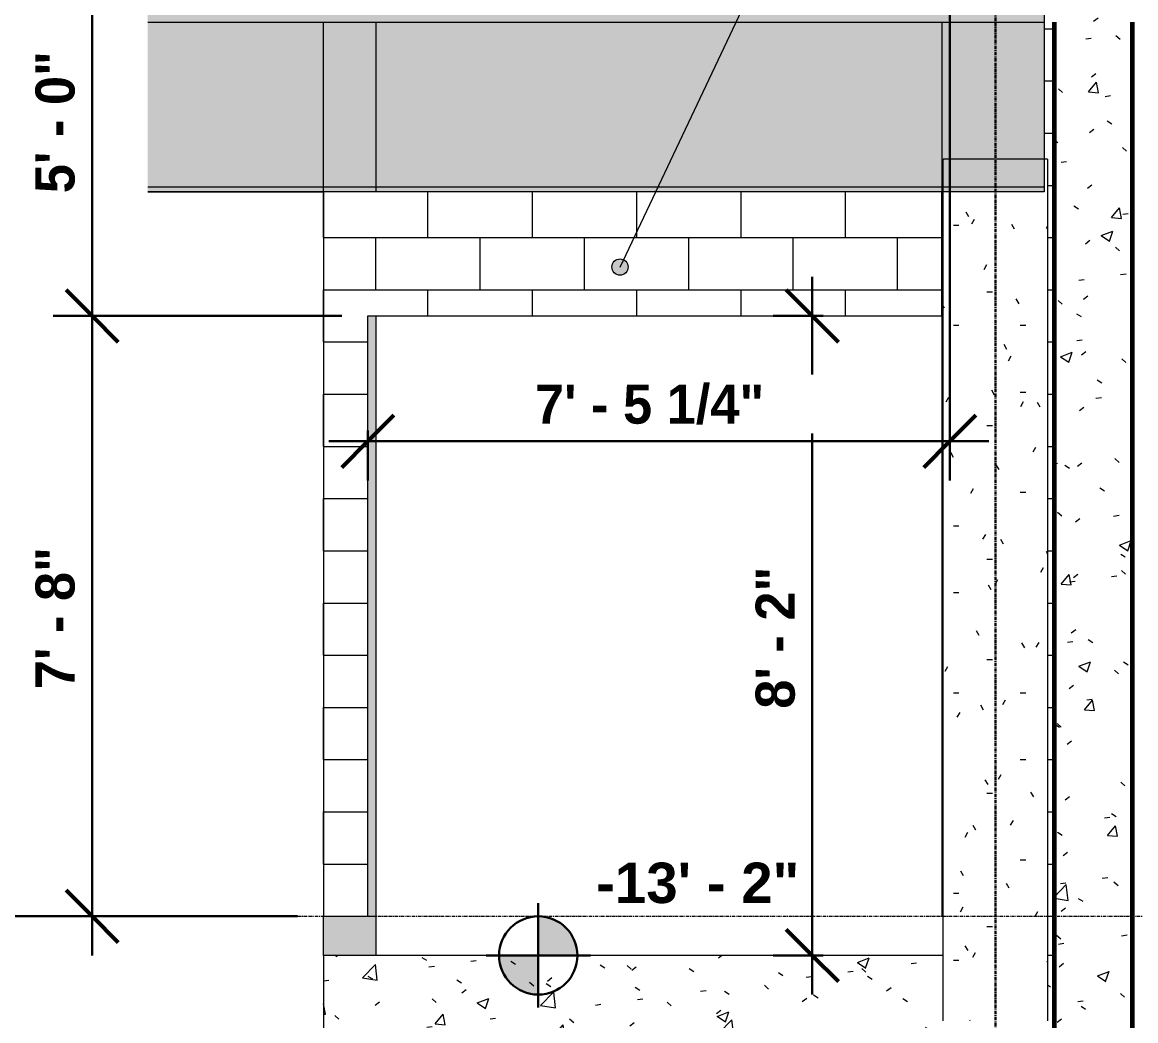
# Model space of a CAD drawing. Header units: inches. Extents: x 2619 to 6090, y -258 to 503.
# Drawn here: x 4123 to 4293.7, y -168 to -15 of the extents above; entities that cross this region are included whole.
import ezdxf

# ---------------------------------------------------------------- set-up
doc = ezdxf.new("R2010")
doc.units = ezdxf.units.IN
doc.header["$MEASUREMENT"] = 0
doc.linetypes.add('Grid Line 1_2_', pattern=[0.875, 0.5, -0.125, 0.125, -0.125])
for name, color, linetype, lineweight in [('A-ANNO-DIMS', 211, 'Continuous', 9), ('A-ANNO-DIMS-64', 211, 'Continuous', 9), ('A-FLOR-LEVL', 51, 'Continuous', 9), ('A-WALL', 113, 'Continuous', 18), ('A-WALL-PATT', 111, 'Continuous', 18), ('G-ANNO-DIMS', 111, 'Continuous', 9), ('G-ANNO-TEXT', 231, 'Continuous', 9), ('S-BEAM', 12, 'Continuous', 9), ('S-COLS', 52, 'Continuous', 9), ('S-FNDN', 32, 'Continuous', 18), ('S-GRID', 1, 'Continuous', 9)]:
    doc.layers.add(name, color=color, linetype=linetype, lineweight=lineweight)
doc.styles.add('Arial_B', font='arialbd.ttf', dxfattribs={"height": 6.190476})
doc.styles.add('Century Gothic_B', font='', dxfattribs={"height": 6})
doc.styles.get('Century Gothic_B').set_extended_font_data('Century Gothic', bold=True)
doc.dimstyles.new('OD__1_16__Tol__', dxfattribs={"dimscale": 12, "dimtxt": 6.26501, "dimasz": 0.666667, "dimexe": 0.5, "dimexo": 0.333333, "dimgap": 0.083333, "dimtad": 1, "dimdec": 4, "dimrnd": 0.0625, "dimzin": 3, "dimdsep": 46, "dimlunit": 4, "dimtxsty": 'Century Gothic_B', "dimblk1": 'OBLIQUE', "dimblk2": 'OBLIQUE', "dimsah": 1, "dimcen": 0.09, "dimdle": 0.5, "dimazin": 0, "dimtfac": 1, "dimtdec": 4, "dimtix": 1, "dimtmove": 0, "dimatfit": 3, "dimfxl": 1, "dimtvp": 1, "dimtfill": 1, "dimfrac": 2, "dimtolj": 1, "dimtzin": 0, "dimlwd": 30, "dimlwe": 30, "dimarcsym": 2})
doc.dimstyles.new('OD__1_4__Tol__', dxfattribs={"dimscale": 12, "dimtxt": 6.26501, "dimasz": 0.666667, "dimexe": 0.5, "dimexo": 0.333333, "dimgap": 0.083333, "dimtad": 1, "dimrnd": 0.25, "dimzin": 1, "dimdsep": 46, "dimlunit": 4, "dimtxsty": 'Century Gothic_B', "dimblk1": 'OBLIQUE', "dimblk2": 'OBLIQUE', "dimsah": 1, "dimcen": 0.09, "dimdle": 0.5, "dimazin": 0, "dimtfac": 1, "dimtdec": 4, "dimtix": 1, "dimtmove": 0, "dimatfit": 3, "dimfxl": 1, "dimtvp": 1, "dimtfill": 1, "dimfrac": 2, "dimtolj": 1, "dimtzin": 0, "dimlwd": 30, "dimlwe": 30, "dimarcsym": 2})
pattern_1 = [(50, (4209.408, 0), (18.3621, -1.6068), [1.92, -21.12]), (355, (4209.408, 0), (-3.5523, 19.2559), [1.536, -16.896]), (100.451, (4210.938, -0.134), (14.8102, 17.6493), [1.632, -17.949]), (46.184, (4209.408, 5.12), (27.3212, -4.2376), [2.88, -31.68]), (96.636, (4211.684, 4.767), (23.9275, 24.9372), [2.448, -26.924]), (351.184, (4209.408, 5.12), (23.9276, 24.9374), [2.304, -25.344]), (21, (4211.968, 3.84), (15.2808, -10.3075), [1.92, -21.12]), (326, (4211.968, 3.84), (6.2286, 18.5637), [1.536, -16.896]), (71.451, (4213.24, 2.981), (21.5098, 8.2563), [1.632, -17.949]), (37.5, (4209.4075, 0), (0.3111, 8.52254), [0.845, -15.846, 0.845, -16.307, -16.96]), (37.5, (4209.4075, 0), (0.3111, 8.52254), [-33.843, 0.845, -16.115]), (7.5, (4209.4075, 0), (6.73464, 10.09743), [0.845, -8.934, 0.845, -15.462, -6.464]), (7.5, (4209.4075, 0), (6.73464, 10.09743), [-26.086, 0.845, -5.619]), (327.5, (4203.6985, 0), (13.6661, -0.57719), [0.845, -5.555, 0.845, -19.123, -26.496]), (327.5, (4203.6985, 0), (13.6661, -0.57719), [-26.368, 0.845, -25.651]), (317.5, (4201.139, 0), (14.92985, 2.56286), [0.845, -7.475, 0.845, -12.416, -18.816]), (317.5, (4201.139, 0), (14.92985, 2.56286), [-21.581, 0.845, -17.971])]
pattern_2 = [(0, (4209.4075, 0), (20.48, 5.12), [0.845, -14.515, 0.845, -14.515, -81.92]), (0, (4209.4075, 0), (20.48, 5.12), [-30.72, 0.845, -29.875, 0.845, -14.515, -35.84]), (0, (4209.4075, 0), (20.48, 5.12), [-76.8, 0.845, -9.395, 0.845, -24.755]), (120, (4217.0875, 2.56), (-14.67405, 15.1762), [0.845, -14.515, 0.845, -14.515, -81.92]), (120, (4217.0875, 2.56), (-14.67405, 15.1762), [-30.72, 0.845, -29.875, 0.845, -14.515, -35.84]), (120, (4217.0875, 2.56), (-14.67405, 15.1762), [-76.8, 0.845, -9.395, 0.845, -24.755]), (240, (4219.6475, 12.8), (-5.80595, -20.2962), [0.845, -14.515, 0.845, -14.515, -81.92]), (240, (4219.6475, 12.8), (-5.80595, -20.2962), [-30.72, 0.845, -29.875, 0.845, -14.515, -35.84]), (240, (4219.6475, 12.8), (-5.80595, -20.2962), [-76.8, 0.845, -9.395, 0.845, -24.755])]

# ---------------------------------------------------------------- blocks, each defined once
blk = doc.blocks.new('DIMBLOCK7-ELEVATION - ELEVATOR - SOUTH WALL')
at = {"layer": 'A-ANNO-DIMS-64', "lineweight": 50}
for p, q in [((4133.71, 0), (4129.71, 4)), ((4133.71, 0), (4137.71, -4)), ((4133.71, -60), (4129.71, -56)), ((4133.71, -60), (4137.71, -64))]:
    blk.add_line(p, q, dxfattribs=at)
at = {"layer": 'A-ANNO-DIMS-64', "lineweight": 30}
for p, q in [((4135.37, 0), (4127.71, 0)), ((4133.71, 0), (4133.71, -60)), ((4133.71, 0), (4135.37, 0)), ((4171.98, -60), (4127.71, -60)), ((4133.71, -60), (4171.98, -60))]:
    blk.add_line(p, q, dxfattribs=at)
at = {"layer": 'A-ANNO-DIMS-64', "color": 0, "lineweight": 30, "insert": (4125.02, -41.19), "char_height": 6, "width": 26.85, "attachment_point": 1, "rotation": 90, "line_spacing_factor": 0.984502, "style": 'Century Gothic_B', "bg_fill": 3, "box_fill_scale": 1.25, "bg_fill_color": 256, "bg_fill_true_color": 13158600, "bg_fill_transparency": 0}
blk.add_mtext('5\' - 0"', dxfattribs=at)
blk = doc.blocks.new('_Oblique')
at = {"color": 0, "linetype": 'ByBlock', "lineweight": -2}
blk.add_line((-0.5, -0.5), (0.5, 0.5), dxfattribs=at)
blk = doc.blocks.new('DIMBLOCK8-ELEVATION - ELEVATOR - SOUTH WALL')
at = {"layer": 'A-ANNO-DIMS-64', "lineweight": 50}
for p, q in [((4133.71, -60), (4129.71, -56)), ((4133.71, -60), (4137.71, -64)), ((4133.71, -152), (4129.71, -148)), ((4133.71, -152), (4137.71, -156))]:
    blk.add_line(p, q, dxfattribs=at)
at = {"layer": 'A-ANNO-DIMS-64', "lineweight": 30}
for p, q in [((4171.98, -60), (4127.71, -60)), ((4133.71, -60), (4133.71, -158)), ((4133.71, -60), (4171.98, -60)), ((4135.37, -152), (4127.71, -152)), ((4133.71, -152), (4135.37, -152))]:
    blk.add_line(p, q, dxfattribs=at)
at = {"layer": 'A-ANNO-DIMS-64', "color": 0, "lineweight": 30, "insert": (4125.02, -117.19), "char_height": 6, "width": 26.85, "attachment_point": 1, "rotation": 90, "line_spacing_factor": 0.984502, "style": 'Century Gothic_B', "bg_fill": 3, "box_fill_scale": 1.25, "bg_fill_color": 256, "bg_fill_true_color": 13158600, "bg_fill_transparency": 0}
blk.add_mtext('7\' - 8"', dxfattribs=at)
blk = doc.blocks.new('Spot Elevations - Spot Elevation - Target Filled-1738873-ELEVATION - ELEVATOR - SOUTH WALL')
at = {"layer": 'G-ANNO-DIMS'}
h = blk.add_hatch(color=256, dxfattribs=at)
edge = h.paths.add_edge_path(flags=0)
edge.add_line((11465.1, -158), (11471.1, -158))
edge.add_arc((11465.1, -158), 6, 0, 90)
edge.add_line((11465.1, -152), (11465.1, -158))
h = blk.add_hatch(color=256, dxfattribs=at)
edge = h.paths.add_edge_path(flags=0)
edge.add_line((11465.1, -158), (11459.1, -158))
edge.add_arc((11465.1, -158), 6, 180, 270)
edge.add_line((11465.1, -164), (11465.1, -158))
at = {"layer": 'G-ANNO-DIMS', "lineweight": 30}
for p, q in [((11465.1, -165.96), (11465.1, -150)), ((11465.1, -158), (11465.1, -152)), ((11473.1, -158), (11457.1, -158)), ((11459.1, -158), (11465.1, -158)), ((11471.1, -158), (11465.1, -158)), ((11465.1, -158), (11465.1, -164))]:
    blk.add_line(p, q, dxfattribs=at)
blk.add_circle((11465.1, -158), 6, dxfattribs=at)
for start, end in [(0, 90), (180, 270)]:
    blk.add_arc((11465.1, -158), 6, start, end, dxfattribs=at)
blk = doc.blocks.new('DIMBLOCK12-ELEVATION - ELEVATOR - SOUTH WALL')
at = {"layer": 'A-ANNO-DIMS-64', "lineweight": 30}
for p, q in [((4244.1, -54), (4244.1, -164)), ((4245.76, -60), (4238.1, -60)), ((4244.1, -60), (4245.76, -60)), ((4245.76, -158), (4238.1, -158)), ((4244.1, -158), (4245.76, -158))]:
    blk.add_line(p, q, dxfattribs=at)
at = {"layer": 'A-ANNO-DIMS-64', "lineweight": 50}
for p, q in [((4244.1, -60), (4240.1, -56)), ((4244.1, -60), (4248.1, -64)), ((4244.1, -158), (4240.1, -154)), ((4244.1, -158), (4248.1, -162))]:
    blk.add_line(p, q, dxfattribs=at)
at = {"layer": 'A-ANNO-DIMS-64', "color": 0, "lineweight": 30, "insert": (4235.41, -120.19), "char_height": 6, "width": 26.85, "attachment_point": 1, "rotation": 90, "line_spacing_factor": 0.984502, "style": 'Century Gothic_B', "bg_fill": 3, "box_fill_scale": 1.25, "bg_fill_color": 256, "bg_fill_true_color": 13158600, "bg_fill_transparency": 0}
blk.add_mtext('8\' - 2"', dxfattribs=at)
blk = doc.blocks.new('DIMBLOCK13-ELEVATION - ELEVATOR - SOUTH WALL')
at = {"layer": 'A-ANNO-DIMS-64', "lineweight": 30}
for p, q in [((4265.18, -8), (4265.18, -85.2)), ((4265.18, -79.2), (4265.18, -8)), ((4175.98, -77.54), (4175.98, -85.2)), ((4175.98, -79.2), (4175.98, -77.54)), ((4169.98, -79.2), (4271.18, -79.2))]:
    blk.add_line(p, q, dxfattribs=at)
at = {"layer": 'A-ANNO-DIMS-64', "lineweight": 50}
for p, q in [((4175.98, -79.2), (4179.98, -75.2)), ((4265.18, -79.2), (4269.18, -75.2)), ((4175.98, -79.2), (4171.98, -83.2)), ((4265.18, -79.2), (4261.18, -83.2))]:
    blk.add_line(p, q, dxfattribs=at)
at = {"layer": 'A-ANNO-DIMS-64', "color": 0, "lineweight": 30, "insert": (4201.59, -70.51), "char_height": 6, "width": 45.5854, "attachment_point": 1, "line_spacing_factor": 0.984502, "style": 'Century Gothic_B', "bg_fill": 3, "box_fill_scale": 1.25, "bg_fill_color": 256, "bg_fill_true_color": 13158600, "bg_fill_transparency": 0}
blk.add_mtext('7\' - 5 1/4"', dxfattribs=at)
blk = doc.blocks.new('DIMBLOCK14-ELEVATION - ELEVATOR - SOUTH WALL')
at = {"layer": 'A-ANNO-DIMS-64', "lineweight": 30}
for p, q in [((4047.06, 462), (4047.06, -218)), ((4169.18, 456), (4041.06, 456)), ((4047.06, 456), (4169.18, 456)), ((4153.18, -212), (4041.06, -212)), ((4047.06, -212), (4153.18, -212))]:
    blk.add_line(p, q, dxfattribs=at)
at = {"layer": 'A-ANNO-DIMS-64', "lineweight": 50}
for p, q in [((4047.06, 456), (4043.06, 460)), ((4047.06, 456), (4051.06, 452)), ((4047.06, -212), (4043.06, -208)), ((4047.06, -212), (4051.06, -216))]:
    blk.add_line(p, q, dxfattribs=at)
at = {"layer": 'A-ANNO-DIMS-64', "color": 0, "lineweight": 30, "insert": (4038.37, 108.48), "char_height": 6, "width": 32.4587, "attachment_point": 1, "rotation": 90, "line_spacing_factor": 0.984502, "style": 'Century Gothic_B', "bg_fill": 3, "box_fill_scale": 1.25, "bg_fill_color": 256, "bg_fill_true_color": 13158600, "bg_fill_transparency": 0}
blk.add_mtext('55\' - 8"', dxfattribs=at)
blk = doc.blocks.new('DIMBLOCK15-ELEVATION - ELEVATOR - SOUTH WALL')
at = {"layer": 'A-ANNO-DIMS-64', "lineweight": 30}
for p, q in [((4072.25, 462), (4072.25, -158)), ((4169.18, 456), (4066.25, 456)), ((4072.25, 456), (4169.18, 456)), ((4165.18, -152), (4066.25, -152)), ((4072.25, -152), (4165.18, -152))]:
    blk.add_line(p, q, dxfattribs=at)
at = {"layer": 'A-ANNO-DIMS-64', "lineweight": 50}
for p, q in [((4072.25, 456), (4068.25, 460)), ((4072.25, 456), (4076.25, 452)), ((4072.25, -152), (4068.25, -148)), ((4072.25, -152), (4076.25, -156))]:
    blk.add_line(p, q, dxfattribs=at)
at = {"layer": 'A-ANNO-DIMS-64', "color": 0, "lineweight": 30, "insert": (4063.56, 109.74), "char_height": 6, "width": 101.4335, "attachment_point": 1, "rotation": 90, "line_spacing_factor": 0.984502, "style": 'Century Gothic_B', "bg_fill": 3, "box_fill_scale": 1.25, "bg_fill_color": 256, "bg_fill_true_color": 13158600, "bg_fill_transparency": 0}
blk.add_mtext('50\' - 8" (76 COURSES)', dxfattribs=at)

msp = doc.modelspace()

# ---------------------------------------------------------------- hatches: boundary and pattern name
at = {"layer": 'A-WALL'}
h = msp.add_hatch(color=256, dxfattribs=at)
h.paths.add_polyline_path([(4177.17992, -152), (4177.17992, -60), (4175.97992, -60), (4175.97992, -152)], flags=0)
h.paths.add_polyline_path([(4177.17992, -4), (4177.17992, 92), (4175.97992, 92), (4175.97992, -4)], flags=0)
h.paths.add_polyline_path([(4175.97992, 132), (4177.17992, 132), (4177.17992, 228), (4175.97992, 228), (4175.97992, 144.6087)], flags=0)
h.paths.add_polyline_path([(4177.03509, 264), (4177.17992, 264), (4177.17992, 360), (4175.97992, 360), (4175.97992, 264)], flags=0)
msp.add_hatch(color=256, dxfattribs=at).paths.add_polyline_path([(4177.17992, -158), (4177.17992, -152), (4169.17992, -152), (4169.17992, -158), (4175.97992, -158)], flags=0)
at = {"layer": 'A-WALL-PATT', "lineweight": 9}
h = msp.add_hatch(dxfattribs=at)
h.set_pattern_fill('FP_11', color=256, style=0, pattern_type=2)
h.set_pattern_definition([(0, (4177.1795, 0), (0, 8), []), (90, (4177.1795, 0), (-8, 8), [8, -8])])
h.paths.add_polyline_path([(4285.17992, -15), (4285.17992, 120), (4289.17992, 120), (4289.17992, 456), (4169.17992, 456), (4169.17992, -4), (4175.97992, -4), (4175.97992, 92), (4233.97992, 92), (4233.97992, -4), (4279.66811, -4), (4279.66811, -15), (4284.90322, -15)], flags=0)
h.paths.add_polyline_path([(4175.97992, 132), (4175.97992, 228), (4233.97992, 228), (4233.97992, 132)], flags=0)
h.paths.add_polyline_path([(4279.97992, 264), (4175.97992, 264), (4175.97992, 360), (4279.97992, 360)], flags=0)
h = msp.add_hatch(dxfattribs=at)
h.set_pattern_fill('FP_6', color=256, style=0, pattern_type=2)
h.set_pattern_definition(pattern_1)
h.paths.add_polyline_path([(4285.17992, -15), (4293.17992, -15), (4293.17992, 120), (4285.17992, 120), (4285.17992, -4)], flags=0)
h = msp.add_hatch(dxfattribs=at)
h.set_pattern_fill('FP_9', color=256, style=0, pattern_type=2)
h.set_pattern_definition([(0, (4287.1795, -168), (0, 8), []), (90, (4287.1795, -168), (-8, 8), [8, -8])])
h.paths.add_polyline_path([(4264.17992, -152), (4264.17992, -41), (4263.97992, -41), (4263.97992, -152)], flags=0)
h.paths.add_polyline_path([(4280.17992, -152), (4281.17992, -152), (4281.17992, -15), (4279.66811, -15), (4279.66811, -35.99219), (4280.17992, -35.99219), (4280.17992, -52.73472)], flags=0)
h = msp.add_hatch(dxfattribs=at)
h.set_pattern_fill('FP_6', color=256, style=0, pattern_type=2)
h.set_pattern_definition(pattern_1)
h.paths.add_polyline_path([(4293.17992, -212), (4293.17992, -15), (4281.17992, -15), (4281.17992, -212)], flags=0)
h = msp.add_hatch(dxfattribs=at)
h.set_pattern_fill('FP_7', color=256, style=0, pattern_type=2)
h.set_pattern_definition([(0, (4177.1795, -152), (0, 8), []), (90, (4177.1795, -152), (-8, 8), [8, -8])])
h.paths.add_polyline_path([(4169.17992, -152), (4175.97992, -152), (4175.97992, -60), (4263.97992, -60), (4263.97992, -41), (4169.17992, -41), (4169.17992, -60)], flags=0)
h = msp.add_hatch(dxfattribs=at)
h.set_pattern_fill('FP_6', color=256, style=0, pattern_type=2)
h.set_pattern_definition(pattern_1)
h.paths.add_polyline_path([(4262.17992, -212), (4262.17992, -168), (4264.17992, -168), (4264.17992, -158), (4169.17992, -158), (4169.17992, -212), (4224.17992, -212)], flags=0)
h.paths.add_polyline_path([(4280.17992, -168), (4281.17992, -168), (4281.17992, -158), (4280.17992, -158)], flags=0)
at = {"layer": 'S-BEAM', "transparency": 33554534}
for points in [[(4169.17992, -15), (4169.17992, -4), (4142.22903, -4), (4142.22903, -15)], [(4278.46948, -15), (4279.66811, -15), (4279.66811, -4), (4169.17992, -4), (4169.17992, -15), (4263.97992, -15)], [(4279.66811, -40.2126), (4279.66811, -35.99219), (4264.17992, -35.99219), (4264.17992, -40.2126), (4264.25866, -40.2126)], [(4279.66811, -41), (4279.66811, -40.2126), (4264.17992, -40.2126), (4264.17992, -41), (4264.25866, -41)]]:
    msp.add_hatch(color=31, dxfattribs=at).paths.add_polyline_path(points, flags=0)
h = msp.add_hatch(color=31, dxfattribs=at)
h.paths.add_polyline_path([(4263.97992, -40.2126), (4263.97992, -15), (4177.17992, -15), (4177.17992, -40.2126)], flags=0)
h.paths.add_polyline_path([(4169.17992, -40.2126), (4169.17992, -15), (4142.22903, -15), (4142.22903, -40.2126)], flags=0)
h = msp.add_hatch(color=31, dxfattribs=at)
h.paths.add_polyline_path([(4169.17992, -40.2126), (4177.17992, -40.2126), (4177.17992, -15), (4169.17992, -15), (4169.17992, -32.58661)], flags=0)
h.paths.add_polyline_path([(4263.97992, -40.2126), (4264.17992, -40.2126), (4264.17992, -35.99219), (4279.66811, -35.99219), (4279.66811, -15), (4263.97992, -15), (4263.97992, -39.12979)], flags=0)
h = msp.add_hatch(color=31, dxfattribs=at)
h.paths.add_polyline_path([(4169.17992, -41), (4169.17992, -40.2126), (4142.22903, -40.2126), (4142.22903, -41)], flags=0)
h.paths.add_polyline_path([(4177.17992, -41), (4263.97992, -41), (4263.97992, -40.2126), (4177.17992, -40.2126)], flags=0)
h = msp.add_hatch(color=31, dxfattribs=at)
h.paths.add_polyline_path([(4263.97992, -41), (4264.17992, -41), (4264.17992, -40.2126), (4263.97992, -40.2126)], flags=0)
h.paths.add_polyline_path([(4175.97992, -41), (4177.17992, -41), (4177.17992, -40.2126), (4169.17992, -40.2126), (4169.17992, -41), (4170.69817, -41)], flags=0)
at = {"layer": 'S-COLS'}
h = msp.add_hatch(dxfattribs=at)
h.set_pattern_fill('FP_8', color=256, style=0, pattern_type=2)
h.set_pattern_definition(pattern_2)
h.paths.add_polyline_path([(4280.10118, -168), (4280.10118, -35.99219), (4279.66811, -35.99219), (4279.66811, -41), (4264.25866, -41), (4264.25866, -168)], flags=0)
h = msp.add_hatch(dxfattribs=at)
h.set_pattern_fill('FP_8', color=256, style=0, pattern_type=2)
h.set_pattern_definition(pattern_2)
h.paths.add_polyline_path([(4280.10118, -168), (4280.17992, -168), (4280.17992, -35.99219), (4280.10118, -35.99219), (4280.10118, -164.53543)], flags=0)
h = msp.add_hatch(dxfattribs=at)
h.set_pattern_fill('FP_8', color=256, style=0, pattern_type=2)
h.set_pattern_definition(pattern_2)
h.paths.add_polyline_path([(4264.17992, -168), (4264.25866, -168), (4264.25866, -41), (4264.17992, -41), (4264.17992, -158)], flags=0)

# ---------------------------------------------------------------- linework, layer by layer
at = {"layer": 'A-FLOR-LEVL', "linetype": 'Grid Line 1_2_'}
msp.add_line((4077.74762, -152), (4402.68339, -152), dxfattribs=at)
at = {"layer": 'A-WALL'}
for p, q in [((4169.17992, -41), (4169.17992, -15)), ((4177.17992, -15), (4177.17992, -41)), ((4263.97992, -15), (4263.97992, -41)), ((4177.17992, -60), (4177.17992, -158)), ((4263.97992, -60), (4263.97992, -152)), ((4169.17992, -158), (4169.17992, -152)), ((4175.97992, -152), (4177.17992, -152)), ((4263.97992, -152), (4264.17992, -152)), ((4280.17992, -152), (4281.17992, -152))]:
    msp.add_line(p, q, dxfattribs=at)
at = {"layer": 'S-BEAM', "color": 143}
for p, q in [((4279.66811, -4), (4279.66811, -15)), ((4142.22903, -15), (4279.66811, -15)), ((4279.66811, -15), (4279.66811, -40.2126)), ((4142.22903, -40.2126), (4279.66811, -40.2126)), ((4279.66811, -40.2126), (4279.66811, -41)), ((4279.66811, -41), (4142.22903, -41))]:
    msp.add_line(p, q, dxfattribs=at)
at = {"layer": 'S-BEAM', "color": 9}
for p, q in [((4142.22903, -15), (4279.66811, -15)), ((4142.22903, -40.2126), (4263.97992, -40.2126)), ((4142.22903, -41), (4169.17992, -41))]:
    msp.add_line(p, q, dxfattribs=at)
at = {"layer": 'S-COLS'}
for p, q in [((4264.17992, -41), (4264.17992, -35.99219)), ((4264.25866, -35.99219), (4264.17992, -35.99219)), ((4279.66811, -35.99219), (4264.25866, -35.99219)), ((4280.10118, -35.99219), (4279.66811, -35.99219)), ((4280.17992, -35.99219), (4280.10118, -35.99219)), ((4280.17992, -35.99219), (4280.17992, -168)), ((4264.17992, -168), (4264.17992, -41))]:
    msp.add_line(p, q, dxfattribs=at)
at = {"layer": 'S-FNDN', "lineweight": 60}
for p, q in [((4281.17992, -15), (4281.17992, -212)), ((4293.17992, -212), (4293.17992, -15))]:
    msp.add_line(p, q, dxfattribs=at)
at = {"layer": 'S-FNDN'}
for p, q in [((4263.97992, -41), (4169.17992, -41)), ((4169.17992, -41), (4169.17992, -152)), ((4263.97992, -60), (4263.97992, -41)), ((4175.97992, -152), (4175.97992, -60)), ((4175.97992, -60), (4263.97992, -60)), ((4169.17992, -152), (4175.97992, -152)), ((4264.17992, -158), (4169.17992, -158)), ((4169.17992, -158), (4169.17992, -212)), ((4281.17992, -158), (4280.17992, -158))]:
    msp.add_line(p, q, dxfattribs=at)
at = {"layer": 'S-GRID', "linetype": 'Grid Line 1_2_', "lineweight": 30}
msp.add_line((4272.17992, -203.76101), (4272.17992, 470.5), dxfattribs=at)

# ---------------------------------------------------------------- block references
at = {"layer": 'G-ANNO-DIMS', "lineweight": 30}
msp.add_blockref('Spot Elevations - Spot Elevation - Target Filled-1738873-ELEVATION - ELEVATOR - SOUTH WALL', (-7263.00947, 0), dxfattribs=at)

# ---------------------------------------------------------------- next in the draw order: texts
at = {"layer": 'G-ANNO-DIMS', "insert": (4210.96724, -143.76901), "char_height": 6.190476, "width": 36.2880918, "attachment_point": 1, "line_spacing_factor": 0.941778, "style": 'Arial_B', "bg_fill": 3, "box_fill_scale": 1.25, "bg_fill_color": 256, "bg_fill_true_color": 13158600, "bg_fill_transparency": 0}
msp.add_mtext('-13\' - 2"', dxfattribs=at)

# ---------------------------------------------------------------- next in the draw order: dimensions: what is measured, and where the dimension line sits
at = {"layer": 'A-ANNO-DIMS', "lineweight": 30}
dim = msp.add_linear_dim(base=(4133.71121, -60), p1=(4139.36806, 0), p2=(4175.97992, -60), angle=90, dimstyle='OD__1_16__Tol__', override={"dimpost": '<>', "dimfxl": 70.288181}, dxfattribs=at)
dim.commit()
dim.dimension.update_dxf_attribs({"geometry": 'DIMBLOCK7-ELEVATION - ELEVATOR - SOUTH WALL', "text_midpoint": (4129.56029, -30)})

# ---------------------------------------------------------------- next in the draw order: dimensions: what is measured, and where the dimension line sits
for base, p1, p2, dimstyle, override, picture, middle in [((4244.09982, -158), (4249.75668, -60), (4249.75668, -158), 'OD__1_4__Tol__', {"dimpost": '<>', "dimfxl": 98}, 'DIMBLOCK12-ELEVATION - ELEVATOR - SOUTH WALL', (4239.94891, -109)), ((4133.71121, -152), (4175.97992, -60), (4139.36806, -152), 'OD__1_16__Tol__', {"dimpost": '<>', "dimfxl": 99.017313}, 'DIMBLOCK8-ELEVATION - ELEVATOR - SOUTH WALL', (4129.56029, -106))]:
    dim = msp.add_linear_dim(base=base, p1=p1, p2=p2, angle=90, dimstyle=dimstyle, override=override, dxfattribs=at)
    dim.commit()
    dim.dimension.update_dxf_attribs({"geometry": picture, "text_midpoint": middle})

# ---------------------------------------------------------------- next in the draw order: dimensions: what is measured, and where the dimension line sits
dim = msp.add_linear_dim(base=(4265.17992, -79.19895), p1=(4175.97992, -73.5421), p2=(4265.17992, -4), dimstyle='OD__1_4__Tol__', override={"dimpost": '<>', "dimfxl": 113.105009}, dxfattribs=at)
dim.commit()
dim.dimension.update_dxf_attribs({"geometry": 'DIMBLOCK13-ELEVATION - ELEVATOR - SOUTH WALL', "text_midpoint": (4220.57992, -74.57896)})

# ---------------------------------------------------------------- next in the draw order: hatches: boundary and pattern name
at = {"layer": 'G-ANNO-TEXT'}
h = msp.add_hatch(color=7, dxfattribs=at)
edge = h.paths.add_edge_path(flags=0)
edge.add_arc((4214.62446, -52.50306), 1.25, 0, 360)

# ---------------------------------------------------------------- next in the draw order: linework, layer by layer
at = {"layer": 'G-ANNO-TEXT', "color": 7}
msp.add_line((4214.62446, -52.50306), (4329.26784, 189.17494), dxfattribs=at)
msp.add_circle((4214.62446, -52.50306), 1.25, dxfattribs=at)

# ---------------------------------------------------------------- next in the draw order: dimensions: what is measured, and where the dimension line sits
at = {"layer": 'A-ANNO-DIMS', "lineweight": 30}
dim = msp.add_linear_dim(base=(4047.05711, -212), p1=(4173.17992, 456), p2=(4157.17992, -212), angle=90, dimstyle='OD__1_4__Tol__', override={"dimpost": '<>', "dimfxl": 668.191589}, dxfattribs=at)
dim.commit()
dim.dimension.update_dxf_attribs({"geometry": 'DIMBLOCK14-ELEVATION - ELEVATOR - SOUTH WALL', "text_midpoint": (4042.90619, 122)})

# ---------------------------------------------------------------- next in the draw order: dimensions: what is measured, and where the dimension line sits
dim = msp.add_linear_dim(base=(4072.25396, -152), p1=(4173.17992, 456), p2=(4169.17992, -152), angle=90, dimstyle='OD__1_4__Tol__', override={"dimpost": '<>(76 COURSES)', "dimfxl": 608.013158}, dxfattribs=at)
dim.commit()
dim.dimension.update_dxf_attribs({"geometry": 'DIMBLOCK15-ELEVATION - ELEVATOR - SOUTH WALL', "text_midpoint": (4067.2526, 152)})

doc.saveas('drawing.dxf')
